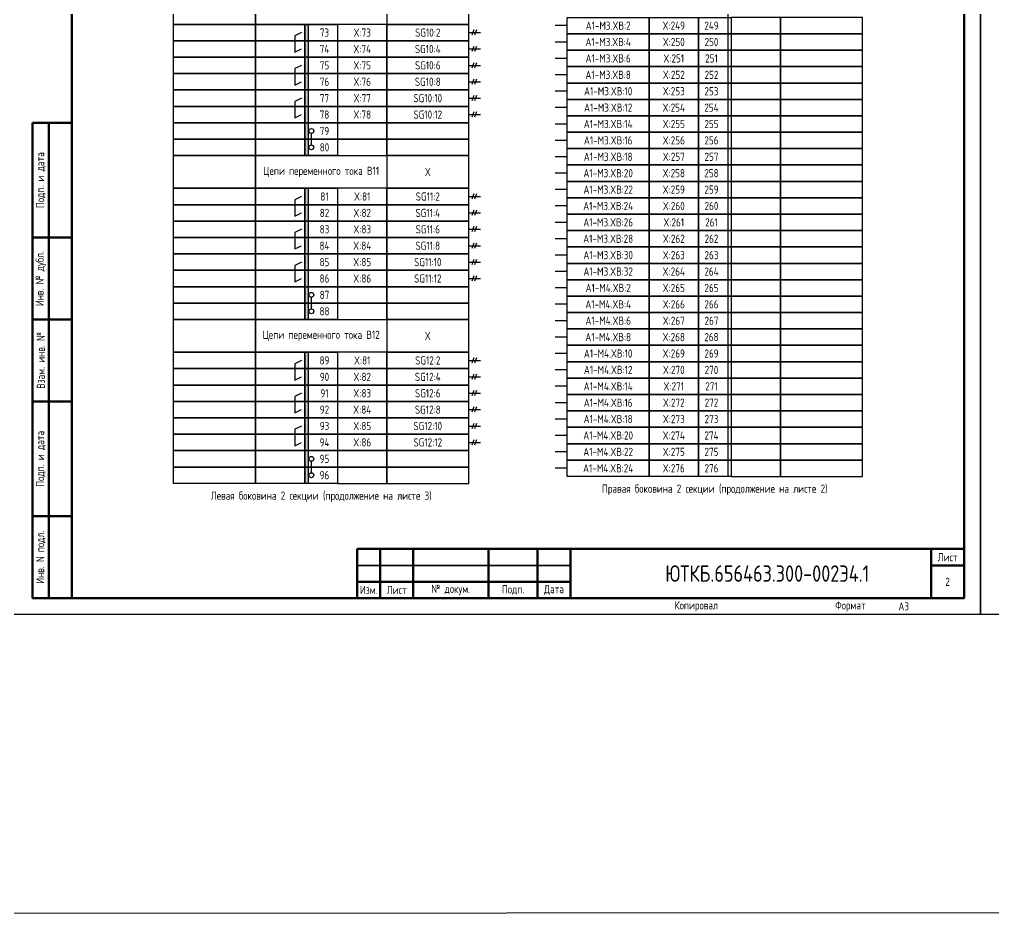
# Model space of a CAD drawing. Header units: millimetres. Extents: x -1315 to 7958, y -96 to 618.
# Drawn here: x 6181 to 6478, y -96 to 181.6 of the extents above; entities that cross this region are included whole.
import ezdxf

# ---------------------------------------------------------------- set-up
doc = ezdxf.new("R2010")
doc.units = ezdxf.units.MM
doc.styles.add('Gost_type_A', font='GOST_A.TTF')

# ---------------------------------------------------------------- blocks, each defined once
blk = doc.blocks.new('Штамп левый нижний')
at = {"lineweight": 50}
for points in [[(-12, 145), (-7, 145), (-7, 110), (-12, 110)], [(-7, 145), (0, 145), (0, 110), (-7, 110)], [(-12, 110), (-7, 110), (-7, 85), (-12, 85)], [(-7, 110), (0, 110), (0, 85), (-7, 85)], [(-12, 85), (-7, 85), (-7, 60), (-12, 60)], [(-7, 85), (0, 85), (0, 60), (-7, 60)], [(-12, 60), (-7, 60), (-7, 25), (-12, 25)], [(-7, 60), (0, 60), (0, 25), (-7, 25)], [(-12, 25), (-7, 25), (-7, 0), (-12, 0)], [(-7, 25), (0, 25), (0, 0), (-7, 0)]]:
    blk.add_lwpolyline(points, close=True, dxfattribs=at)
at = {"char_height": 2.5, "attachment_point": 5, "rotation": 90, "style": 'Gost_type_A'}
for s, insert, width in [('Подп. и дата', (-9.5, 127.5), 35), ('Инв. № дубл.', (-9.5, 97.5), 25), ('Взам. инв. №', (-9.5, 72.5), 25), ('Подп. и дата', (-9.5, 42.5), 35), ('Инв. N подл.', (-9.5, 12.5), 25)]:
    blk.add_mtext(s, dxfattribs=dict(at, insert=insert, width=width))
blk = doc.blocks.new('Штамп малый нижний')
at = {"lineweight": 50}
for points in [[(-185, 15), (-178, 15), (-178, 5), (-185, 5)], [(-178, 15), (-168, 15), (-168, 5), (-178, 5)], [(-168, 15), (-145, 15), (-145, 5), (-168, 5)], [(-145, 15), (-130, 15), (-130, 5), (-145, 5)], [(-130, 15), (-120, 15), (-120, 5), (-130, 5)], [(-120, 15), (-10, 15), (-10, 0), (-120, 0)], [(-10, 15), (0, 15), (0, 10), (-10, 10)], [(-10, 10), (0, 10), (0, 0), (-10, 0)], [(-185, 5), (-178, 5), (-178, 0), (-185, 0)], [(-178, 5), (-168, 5), (-168, 0), (-178, 0)], [(-168, 5), (-145, 5), (-145, 0), (-168, 0)], [(-145, 5), (-130, 5), (-130, 0), (-145, 0)], [(-130, 5), (-120, 5), (-120, 0), (-130, 0)]]:
    blk.add_lwpolyline(points, close=True, dxfattribs=at)
for points in [[(-185, 15), (-178, 15), (-178, 10), (-185, 10)], [(-178, 15), (-168, 15), (-168, 10), (-178, 10)], [(-168, 15), (-145, 15), (-145, 10), (-168, 10)], [(-145, 15), (-130, 15), (-130, 10), (-145, 10)], [(-130, 15), (-120, 15), (-120, 10), (-130, 10)], [(-185, 10), (-178, 10), (-178, 5), (-185, 5)], [(-178, 10), (-168, 10), (-168, 5), (-178, 5)], [(-168, 10), (-145, 10), (-145, 5), (-168, 5)], [(-145, 10), (-130, 10), (-130, 5), (-145, 5)], [(-130, 10), (-120, 10), (-120, 5), (-130, 5)]]:
    blk.add_lwpolyline(points, close=True)
at = {"char_height": 2.5, "style": 'Gost_type_A'}
for s, insert, width, attachment_point in [('Лист', (-5, 12.5), 10, 5), ('Изм.', (-181.5, 2.5), 7, 5), ('Лист', (-173, 2.5), 10, 5), ('№ докум.', (-156.5, 2.5), 23, 5), ('Подп.', (-137.5, 2.5), 15, 5), ('Дата', (-125, 2.5), 10, 5), ('Копировал', (-75, -2.53), 13.1202, 6), ('Формат', (-30, -2.53), 13.1202, 6)]:
    blk.add_mtext(s, dxfattribs=dict(at, insert=insert, width=width, attachment_point=attachment_point))

msp = doc.modelspace()

# ---------------------------------------------------------------- hatches: boundary and pattern name
h = msp.add_hatch(color=256)
h.dxf.hatch_style = 1
h.paths.add_polyline_path([(6269, 180.07), (6268, 180.07), (6268, 140.07), (6269, 140.07)])
h = msp.add_hatch(color=256)
h.dxf.hatch_style = 1
h.paths.add_polyline_path([(6269, 130.07), (6268, 130.07), (6268, 90.07), (6269, 90.07)])
h = msp.add_hatch(color=256)
h.dxf.hatch_style = 1
h.paths.add_polyline_path([(6269, 80.07), (6268, 80.07), (6268, 40.07), (6269, 40.07)])

# ---------------------------------------------------------------- linework, layer by layer
for p, q in [((6397, 262.19), (6397, 42.19)), ((6319.54, 178.38), (6318.96, 176.76)), ((6320.33, 178.38), (6319.75, 176.76)), ((6348, 179.69), (6344.38, 179.69)), ((6318, 177.57), (6321.62, 177.57)), ((6318, 172.57), (6321.62, 172.57)), ((6319.54, 173.38), (6318.96, 171.76)), ((6320.33, 173.38), (6319.75, 171.76)), ((6348, 174.69), (6344.38, 174.69)), ((6348, 169.69), (6344.38, 169.69)), ((6318, 167.57), (6321.62, 167.57)), ((6319.54, 168.38), (6318.96, 166.76)), ((6320.33, 168.38), (6319.75, 166.76)), ((6319.54, 163.38), (6318.96, 161.76)), ((6320.33, 163.38), (6319.75, 161.76)), ((6348, 164.69), (6344.38, 164.69)), ((6318, 162.57), (6321.62, 162.57)), ((6318, 157.57), (6321.62, 157.57)), ((6319.54, 158.38), (6318.96, 156.76)), ((6320.33, 158.38), (6319.75, 156.76)), ((6348, 159.69), (6344.38, 159.69)), ((6348, 154.69), (6344.38, 154.69)), ((6318, 152.57), (6321.62, 152.57)), ((6319.54, 153.38), (6318.96, 151.76)), ((6320.33, 153.38), (6319.75, 151.76)), ((6348, 149.69), (6344.38, 149.69)), ((6270, 143.32), (6270, 146.82)), ((6348, 144.69), (6344.38, 144.69)), ((6348, 139.69), (6344.38, 139.69)), ((6348, 134.69), (6344.38, 134.69)), ((6319.54, 128.38), (6318.96, 126.76)), ((6320.33, 128.38), (6319.75, 126.76)), ((6348, 129.69), (6344.38, 129.69)), ((6318, 127.57), (6321.62, 127.57)), ((6318, 122.57), (6321.62, 122.57)), ((6319.54, 123.38), (6318.96, 121.76)), ((6320.33, 123.38), (6319.75, 121.76)), ((6348, 124.69), (6344.38, 124.69)), ((6348, 119.69), (6344.38, 119.69)), ((6318, 117.57), (6321.62, 117.57)), ((6319.54, 118.38), (6318.96, 116.76)), ((6320.33, 118.38), (6319.75, 116.76)), ((6319.54, 113.38), (6318.96, 111.76)), ((6320.33, 113.38), (6319.75, 111.76)), ((6348, 114.69), (6344.38, 114.69)), ((6318, 112.57), (6321.62, 112.57)), ((6318, 107.57), (6321.62, 107.57)), ((6319.54, 108.38), (6318.96, 106.76)), ((6320.33, 108.38), (6319.75, 106.76)), ((6348, 109.69), (6344.38, 109.69)), ((6348, 104.69), (6344.38, 104.69)), ((6318, 102.57), (6321.62, 102.57)), ((6319.54, 103.38), (6318.96, 101.76)), ((6320.33, 103.38), (6319.75, 101.76)), ((6348, 99.69), (6344.38, 99.69)), ((6270, 93.32), (6270, 96.82)), ((6348, 94.69), (6344.38, 94.69)), ((6348, 89.69), (6344.38, 89.69)), ((6348, 84.69), (6344.38, 84.69)), ((6318, 77.57), (6321.62, 77.57)), ((6319.54, 78.38), (6318.96, 76.76)), ((6320.33, 78.38), (6319.75, 76.76)), ((6348, 79.69), (6344.38, 79.69)), ((6348, 74.69), (6344.38, 74.69)), ((6318, 72.57), (6321.62, 72.57)), ((6319.54, 73.38), (6318.96, 71.76)), ((6320.33, 73.38), (6319.75, 71.76)), ((6319.54, 68.38), (6318.96, 66.76)), ((6320.33, 68.38), (6319.75, 66.76)), ((6348, 69.69), (6344.38, 69.69)), ((6318, 67.57), (6321.62, 67.57)), ((6318, 62.57), (6321.62, 62.57)), ((6319.54, 63.38), (6318.96, 61.76)), ((6320.33, 63.38), (6319.75, 61.76)), ((6348, 64.69), (6344.38, 64.69)), ((6348, 59.69), (6344.38, 59.69)), ((6318, 57.57), (6321.62, 57.57)), ((6319.54, 58.38), (6318.96, 56.76)), ((6320.33, 58.38), (6319.75, 56.76)), ((6348, 54.69), (6344.38, 54.69)), ((6318, 52.57), (6321.62, 52.57)), ((6319.54, 53.38), (6318.96, 51.76)), ((6320.33, 53.38), (6319.75, 51.76)), ((6348, 49.69), (6344.38, 49.69)), ((6270, 43.32), (6270, 46.82)), ((6348, 44.69), (6344.38, 44.69))]:
    msp.add_line(p, q)
for points in [[(-1315, 612), (7958.16, 618), (7958.16, -90), (-1315, -96)], [(6474, 420.07), (6474, 0.07), (6177, 0.07), (6177, 420.07)], [(6771, 420.07), (6771, 0.07), (6474, 0.07), (6474, 420.07)], [(6228, 190.07), (6253, 190.07), (6253, 180.07), (6228, 180.07)], [(6253, 190.07), (6293, 190.07), (6293, 180.07), (6253, 180.07)], [(6318, 190.07), (6293, 190.07), (6293, 180.07), (6318, 180.07)], [(6348, 182.19), (6373, 182.19), (6373, 177.19), (6348, 177.19)], [(6373, 182.19), (6388, 182.19), (6388, 177.19), (6373, 177.19)], [(6388, 182.19), (6398, 182.19), (6398, 177.19), (6388, 177.19)], [(6413, 182.19), (6398, 182.19), (6398, 177.19), (6413, 177.19)], [(6438, 182.19), (6413, 182.19), (6413, 177.19), (6438, 177.19)], [(6228, 180.07), (6253, 180.07), (6253, 175.07), (6228, 175.07)], [(6253, 180.07), (6268, 180.07), (6268, 175.07), (6253, 175.07)], [(6268, 180.07), (6278, 180.07), (6278, 175.07), (6268, 175.07)], [(6293, 180.07), (6278, 180.07), (6278, 175.07), (6293, 175.07)], [(6318, 180.07), (6293, 180.07), (6293, 175.07), (6318, 175.07)], [(6348, 177.19), (6373, 177.19), (6373, 172.19), (6348, 172.19)], [(6373, 177.19), (6388, 177.19), (6388, 172.19), (6373, 172.19)], [(6388, 177.19), (6398, 177.19), (6398, 172.19), (6388, 172.19)], [(6413, 177.19), (6398, 177.19), (6398, 172.19), (6413, 172.19)], [(6438, 177.19), (6413, 177.19), (6413, 172.19), (6438, 172.19)], [(6228, 175.07), (6253, 175.07), (6253, 170.07), (6228, 170.07)], [(6253, 175.07), (6268, 175.07), (6268, 170.07), (6253, 170.07)], [(6268, 175.07), (6278, 175.07), (6278, 170.07), (6268, 170.07)], [(6293, 175.07), (6278, 175.07), (6278, 170.07), (6293, 170.07)], [(6318, 175.07), (6293, 175.07), (6293, 170.07), (6318, 170.07)], [(6228, 170.07), (6253, 170.07), (6253, 165.07), (6228, 165.07)], [(6253, 170.07), (6268, 170.07), (6268, 165.07), (6253, 165.07)], [(6268, 170.07), (6278, 170.07), (6278, 165.07), (6268, 165.07)], [(6293, 170.07), (6278, 170.07), (6278, 165.07), (6293, 165.07)], [(6318, 170.07), (6293, 170.07), (6293, 165.07), (6318, 165.07)], [(6348, 172.19), (6373, 172.19), (6373, 167.19), (6348, 167.19)], [(6373, 172.19), (6388, 172.19), (6388, 167.19), (6373, 167.19)], [(6388, 172.19), (6398, 172.19), (6398, 167.19), (6388, 167.19)], [(6413, 172.19), (6398, 172.19), (6398, 167.19), (6413, 167.19)], [(6438, 172.19), (6413, 172.19), (6413, 167.19), (6438, 167.19)], [(6348, 167.19), (6373, 167.19), (6373, 162.19), (6348, 162.19)], [(6373, 167.19), (6388, 167.19), (6388, 162.19), (6373, 162.19)], [(6388, 167.19), (6398, 167.19), (6398, 162.19), (6388, 162.19)], [(6413, 167.19), (6398, 167.19), (6398, 162.19), (6413, 162.19)], [(6438, 167.19), (6413, 167.19), (6413, 162.19), (6438, 162.19)], [(6228, 165.07), (6253, 165.07), (6253, 160.07), (6228, 160.07)], [(6253, 165.07), (6268, 165.07), (6268, 160.07), (6253, 160.07)], [(6268, 165.07), (6278, 165.07), (6278, 160.07), (6268, 160.07)], [(6293, 165.07), (6278, 165.07), (6278, 160.07), (6293, 160.07)], [(6318, 165.07), (6293, 165.07), (6293, 160.07), (6318, 160.07)], [(6348, 162.19), (6373, 162.19), (6373, 157.19), (6348, 157.19)], [(6373, 162.19), (6388, 162.19), (6388, 157.19), (6373, 157.19)], [(6388, 162.19), (6398, 162.19), (6398, 157.19), (6388, 157.19)], [(6413, 162.19), (6398, 162.19), (6398, 157.19), (6413, 157.19)], [(6438, 162.19), (6413, 162.19), (6413, 157.19), (6438, 157.19)], [(6228, 160.07), (6253, 160.07), (6253, 155.07), (6228, 155.07)], [(6253, 160.07), (6268, 160.07), (6268, 155.07), (6253, 155.07)], [(6268, 160.07), (6278, 160.07), (6278, 155.07), (6268, 155.07)], [(6293, 160.07), (6278, 160.07), (6278, 155.07), (6293, 155.07)], [(6318, 160.07), (6293, 160.07), (6293, 155.07), (6318, 155.07)], [(6228, 155.07), (6253, 155.07), (6253, 150.07), (6228, 150.07)], [(6253, 155.07), (6268, 155.07), (6268, 150.07), (6253, 150.07)], [(6268, 155.07), (6278, 155.07), (6278, 150.07), (6268, 150.07)], [(6293, 155.07), (6278, 155.07), (6278, 150.07), (6293, 150.07)], [(6318, 155.07), (6293, 155.07), (6293, 150.07), (6318, 150.07)], [(6348, 157.19), (6373, 157.19), (6373, 152.19), (6348, 152.19)], [(6373, 157.19), (6388, 157.19), (6388, 152.19), (6373, 152.19)], [(6388, 157.19), (6398, 157.19), (6398, 152.19), (6388, 152.19)], [(6413, 157.19), (6398, 157.19), (6398, 152.19), (6413, 152.19)], [(6438, 157.19), (6413, 157.19), (6413, 152.19), (6438, 152.19)], [(6348, 152.19), (6373, 152.19), (6373, 147.19), (6348, 147.19)], [(6373, 152.19), (6388, 152.19), (6388, 147.19), (6373, 147.19)], [(6388, 152.19), (6398, 152.19), (6398, 147.19), (6388, 147.19)], [(6413, 152.19), (6398, 152.19), (6398, 147.19), (6413, 147.19)], [(6438, 152.19), (6413, 152.19), (6413, 147.19), (6438, 147.19)], [(6228, 150.07), (6253, 150.07), (6253, 145.07), (6228, 145.07)], [(6253, 150.07), (6268, 150.07), (6268, 145.07), (6253, 145.07)], [(6268, 150.07), (6278, 150.07), (6278, 145.07), (6268, 145.07)], [(6293, 150.07), (6278, 150.07), (6278, 145.07), (6293, 145.07)], [(6318, 150.07), (6293, 150.07), (6293, 145.07), (6318, 145.07)], [(6348, 147.19), (6373, 147.19), (6373, 142.19), (6348, 142.19)], [(6373, 147.19), (6388, 147.19), (6388, 142.19), (6373, 142.19)], [(6388, 147.19), (6398, 147.19), (6398, 142.19), (6388, 142.19)], [(6413, 147.19), (6398, 147.19), (6398, 142.19), (6413, 142.19)], [(6438, 147.19), (6413, 147.19), (6413, 142.19), (6438, 142.19)], [(6228, 145.07), (6253, 145.07), (6253, 140.07), (6228, 140.07)], [(6253, 145.07), (6268, 145.07), (6268, 140.07), (6253, 140.07)], [(6268, 145.07), (6278, 145.07), (6278, 140.07), (6268, 140.07)], [(6293, 145.07), (6278, 145.07), (6278, 140.07), (6293, 140.07)], [(6318, 145.07), (6293, 145.07), (6293, 140.07), (6318, 140.07)], [(6228, 140.07), (6253, 140.07), (6253, 130.07), (6228, 130.07)], [(6253, 140.07), (6293, 140.07), (6293, 130.07), (6253, 130.07)], [(6318, 140.07), (6293, 140.07), (6293, 130.07), (6318, 130.07)], [(6348, 142.19), (6373, 142.19), (6373, 137.19), (6348, 137.19)], [(6373, 142.19), (6388, 142.19), (6388, 137.19), (6373, 137.19)], [(6388, 142.19), (6398, 142.19), (6398, 137.19), (6388, 137.19)], [(6413, 142.19), (6398, 142.19), (6398, 137.19), (6413, 137.19)], [(6438, 142.19), (6413, 142.19), (6413, 137.19), (6438, 137.19)], [(6348, 137.19), (6373, 137.19), (6373, 132.19), (6348, 132.19)], [(6373, 137.19), (6388, 137.19), (6388, 132.19), (6373, 132.19)], [(6388, 137.19), (6398, 137.19), (6398, 132.19), (6388, 132.19)], [(6413, 137.19), (6398, 137.19), (6398, 132.19), (6413, 132.19)], [(6438, 137.19), (6413, 137.19), (6413, 132.19), (6438, 132.19)], [(6348, 132.19), (6373, 132.19), (6373, 127.19), (6348, 127.19)], [(6373, 132.19), (6388, 132.19), (6388, 127.19), (6373, 127.19)], [(6388, 132.19), (6398, 132.19), (6398, 127.19), (6388, 127.19)], [(6413, 132.19), (6398, 132.19), (6398, 127.19), (6413, 127.19)], [(6438, 132.19), (6413, 132.19), (6413, 127.19), (6438, 127.19)], [(6228, 130.07), (6253, 130.07), (6253, 125.07), (6228, 125.07)], [(6253, 130.07), (6268, 130.07), (6268, 125.07), (6253, 125.07)], [(6268, 130.07), (6278, 130.07), (6278, 125.07), (6268, 125.07)], [(6293, 130.07), (6278, 130.07), (6278, 125.07), (6293, 125.07)], [(6318, 130.07), (6293, 130.07), (6293, 125.07), (6318, 125.07)], [(6228, 125.07), (6253, 125.07), (6253, 120.07), (6228, 120.07)], [(6253, 125.07), (6268, 125.07), (6268, 120.07), (6253, 120.07)], [(6268, 125.07), (6278, 125.07), (6278, 120.07), (6268, 120.07)], [(6293, 125.07), (6278, 125.07), (6278, 120.07), (6293, 120.07)], [(6318, 125.07), (6293, 125.07), (6293, 120.07), (6318, 120.07)], [(6348, 127.19), (6373, 127.19), (6373, 122.19), (6348, 122.19)], [(6373, 127.19), (6388, 127.19), (6388, 122.19), (6373, 122.19)], [(6388, 127.19), (6398, 127.19), (6398, 122.19), (6388, 122.19)], [(6413, 127.19), (6398, 127.19), (6398, 122.19), (6413, 122.19)], [(6438, 127.19), (6413, 127.19), (6413, 122.19), (6438, 122.19)], [(6348, 122.19), (6373, 122.19), (6373, 117.19), (6348, 117.19)], [(6373, 122.19), (6388, 122.19), (6388, 117.19), (6373, 117.19)], [(6388, 122.19), (6398, 122.19), (6398, 117.19), (6388, 117.19)], [(6413, 122.19), (6398, 122.19), (6398, 117.19), (6413, 117.19)], [(6438, 122.19), (6413, 122.19), (6413, 117.19), (6438, 117.19)], [(6228, 120.07), (6253, 120.07), (6253, 115.07), (6228, 115.07)], [(6253, 120.07), (6268, 120.07), (6268, 115.07), (6253, 115.07)], [(6268, 120.07), (6278, 120.07), (6278, 115.07), (6268, 115.07)], [(6293, 120.07), (6278, 120.07), (6278, 115.07), (6293, 115.07)], [(6318, 120.07), (6293, 120.07), (6293, 115.07), (6318, 115.07)], [(6348, 117.19), (6373, 117.19), (6373, 112.19), (6348, 112.19)], [(6373, 117.19), (6388, 117.19), (6388, 112.19), (6373, 112.19)], [(6388, 117.19), (6398, 117.19), (6398, 112.19), (6388, 112.19)], [(6413, 117.19), (6398, 117.19), (6398, 112.19), (6413, 112.19)], [(6438, 117.19), (6413, 117.19), (6413, 112.19), (6438, 112.19)], [(6228, 115.07), (6253, 115.07), (6253, 110.07), (6228, 110.07)], [(6253, 115.07), (6268, 115.07), (6268, 110.07), (6253, 110.07)], [(6268, 115.07), (6278, 115.07), (6278, 110.07), (6268, 110.07)], [(6293, 115.07), (6278, 115.07), (6278, 110.07), (6293, 110.07)], [(6318, 115.07), (6293, 115.07), (6293, 110.07), (6318, 110.07)], [(6228, 110.07), (6253, 110.07), (6253, 105.07), (6228, 105.07)], [(6253, 110.07), (6268, 110.07), (6268, 105.07), (6253, 105.07)], [(6268, 110.07), (6278, 110.07), (6278, 105.07), (6268, 105.07)], [(6293, 110.07), (6278, 110.07), (6278, 105.07), (6293, 105.07)], [(6318, 110.07), (6293, 110.07), (6293, 105.07), (6318, 105.07)], [(6348, 112.19), (6373, 112.19), (6373, 107.19), (6348, 107.19)], [(6373, 112.19), (6388, 112.19), (6388, 107.19), (6373, 107.19)], [(6388, 112.19), (6398, 112.19), (6398, 107.19), (6388, 107.19)], [(6413, 112.19), (6398, 112.19), (6398, 107.19), (6413, 107.19)], [(6438, 112.19), (6413, 112.19), (6413, 107.19), (6438, 107.19)], [(6348, 107.19), (6373, 107.19), (6373, 102.19), (6348, 102.19)], [(6373, 107.19), (6388, 107.19), (6388, 102.19), (6373, 102.19)], [(6388, 107.19), (6398, 107.19), (6398, 102.19), (6388, 102.19)], [(6413, 107.19), (6398, 107.19), (6398, 102.19), (6413, 102.19)], [(6438, 107.19), (6413, 107.19), (6413, 102.19), (6438, 102.19)], [(6228, 105.07), (6253, 105.07), (6253, 100.07), (6228, 100.07)], [(6253, 105.07), (6268, 105.07), (6268, 100.07), (6253, 100.07)], [(6268, 105.07), (6278, 105.07), (6278, 100.07), (6268, 100.07)], [(6293, 105.07), (6278, 105.07), (6278, 100.07), (6293, 100.07)], [(6318, 105.07), (6293, 105.07), (6293, 100.07), (6318, 100.07)], [(6348, 102.19), (6373, 102.19), (6373, 97.19), (6348, 97.19)], [(6373, 102.19), (6388, 102.19), (6388, 97.19), (6373, 97.19)], [(6388, 102.19), (6398, 102.19), (6398, 97.19), (6388, 97.19)], [(6413, 102.19), (6398, 102.19), (6398, 97.19), (6413, 97.19)], [(6438, 102.19), (6413, 102.19), (6413, 97.19), (6438, 97.19)], [(6228, 100.07), (6253, 100.07), (6253, 95.07), (6228, 95.07)], [(6253, 100.07), (6268, 100.07), (6268, 95.07), (6253, 95.07)], [(6268, 100.07), (6278, 100.07), (6278, 95.07), (6268, 95.07)], [(6293, 100.07), (6278, 100.07), (6278, 95.07), (6293, 95.07)], [(6318, 100.07), (6293, 100.07), (6293, 95.07), (6318, 95.07)], [(6228, 95.07), (6253, 95.07), (6253, 90.07), (6228, 90.07)], [(6253, 95.07), (6268, 95.07), (6268, 90.07), (6253, 90.07)], [(6268, 95.07), (6278, 95.07), (6278, 90.07), (6268, 90.07)], [(6293, 95.07), (6278, 95.07), (6278, 90.07), (6293, 90.07)], [(6318, 95.07), (6293, 95.07), (6293, 90.07), (6318, 90.07)], [(6348, 97.19), (6373, 97.19), (6373, 92.19), (6348, 92.19)], [(6373, 97.19), (6388, 97.19), (6388, 92.19), (6373, 92.19)], [(6388, 97.19), (6398, 97.19), (6398, 92.19), (6388, 92.19)], [(6413, 97.19), (6398, 97.19), (6398, 92.19), (6413, 92.19)], [(6438, 97.19), (6413, 97.19), (6413, 92.19), (6438, 92.19)], [(6348, 92.19), (6373, 92.19), (6373, 87.19), (6348, 87.19)], [(6373, 92.19), (6388, 92.19), (6388, 87.19), (6373, 87.19)], [(6388, 92.19), (6398, 92.19), (6398, 87.19), (6388, 87.19)], [(6413, 92.19), (6398, 92.19), (6398, 87.19), (6413, 87.19)], [(6438, 92.19), (6413, 92.19), (6413, 87.19), (6438, 87.19)], [(6228, 90.07), (6253, 90.07), (6253, 80.07), (6228, 80.07)], [(6253, 90.07), (6293, 90.07), (6293, 80.07), (6253, 80.07)], [(6318, 90.07), (6293, 90.07), (6293, 80.07), (6318, 80.07)], [(6348, 87.19), (6373, 87.19), (6373, 82.19), (6348, 82.19)], [(6373, 87.19), (6388, 87.19), (6388, 82.19), (6373, 82.19)], [(6388, 87.19), (6398, 87.19), (6398, 82.19), (6388, 82.19)], [(6413, 87.19), (6398, 87.19), (6398, 82.19), (6413, 82.19)], [(6438, 87.19), (6413, 87.19), (6413, 82.19), (6438, 82.19)], [(6348, 82.19), (6373, 82.19), (6373, 77.19), (6348, 77.19)], [(6373, 82.19), (6388, 82.19), (6388, 77.19), (6373, 77.19)], [(6388, 82.19), (6398, 82.19), (6398, 77.19), (6388, 77.19)], [(6413, 82.19), (6398, 82.19), (6398, 77.19), (6413, 77.19)], [(6438, 82.19), (6413, 82.19), (6413, 77.19), (6438, 77.19)], [(6228, 80.07), (6253, 80.07), (6253, 75.07), (6228, 75.07)], [(6253, 80.07), (6268, 80.07), (6268, 75.07), (6253, 75.07)], [(6268, 80.07), (6278, 80.07), (6278, 75.07), (6268, 75.07)], [(6293, 80.07), (6278, 80.07), (6278, 75.07), (6293, 75.07)], [(6318, 80.07), (6293, 80.07), (6293, 75.07), (6318, 75.07)], [(6228, 75.07), (6253, 75.07), (6253, 70.07), (6228, 70.07)], [(6253, 75.07), (6268, 75.07), (6268, 70.07), (6253, 70.07)], [(6268, 75.07), (6278, 75.07), (6278, 70.07), (6268, 70.07)], [(6293, 75.07), (6278, 75.07), (6278, 70.07), (6293, 70.07)], [(6318, 75.07), (6293, 75.07), (6293, 70.07), (6318, 70.07)], [(6348, 77.19), (6373, 77.19), (6373, 72.19), (6348, 72.19)], [(6373, 77.19), (6388, 77.19), (6388, 72.19), (6373, 72.19)], [(6388, 77.19), (6398, 77.19), (6398, 72.19), (6388, 72.19)], [(6413, 77.19), (6398, 77.19), (6398, 72.19), (6413, 72.19)], [(6438, 77.19), (6413, 77.19), (6413, 72.19), (6438, 72.19)], [(6348, 72.19), (6373, 72.19), (6373, 67.19), (6348, 67.19)], [(6373, 72.19), (6388, 72.19), (6388, 67.19), (6373, 67.19)], [(6388, 72.19), (6398, 72.19), (6398, 67.19), (6388, 67.19)], [(6413, 72.19), (6398, 72.19), (6398, 67.19), (6413, 67.19)], [(6438, 72.19), (6413, 72.19), (6413, 67.19), (6438, 67.19)], [(6228, 70.07), (6253, 70.07), (6253, 65.07), (6228, 65.07)], [(6253, 70.07), (6268, 70.07), (6268, 65.07), (6253, 65.07)], [(6268, 70.07), (6278, 70.07), (6278, 65.07), (6268, 65.07)], [(6293, 70.07), (6278, 70.07), (6278, 65.07), (6293, 65.07)], [(6318, 70.07), (6293, 70.07), (6293, 65.07), (6318, 65.07)], [(6348, 67.19), (6373, 67.19), (6373, 62.19), (6348, 62.19)], [(6373, 67.19), (6388, 67.19), (6388, 62.19), (6373, 62.19)], [(6388, 67.19), (6398, 67.19), (6398, 62.19), (6388, 62.19)], [(6413, 67.19), (6398, 67.19), (6398, 62.19), (6413, 62.19)], [(6438, 67.19), (6413, 67.19), (6413, 62.19), (6438, 62.19)], [(6228, 65.07), (6253, 65.07), (6253, 60.07), (6228, 60.07)], [(6253, 65.07), (6268, 65.07), (6268, 60.07), (6253, 60.07)], [(6268, 65.07), (6278, 65.07), (6278, 60.07), (6268, 60.07)], [(6293, 65.07), (6278, 65.07), (6278, 60.07), (6293, 60.07)], [(6318, 65.07), (6293, 65.07), (6293, 60.07), (6318, 60.07)], [(6228, 60.07), (6253, 60.07), (6253, 55.07), (6228, 55.07)], [(6253, 60.07), (6268, 60.07), (6268, 55.07), (6253, 55.07)], [(6268, 60.07), (6278, 60.07), (6278, 55.07), (6268, 55.07)], [(6293, 60.07), (6278, 60.07), (6278, 55.07), (6293, 55.07)], [(6318, 60.07), (6293, 60.07), (6293, 55.07), (6318, 55.07)], [(6348, 62.19), (6373, 62.19), (6373, 57.19), (6348, 57.19)], [(6373, 62.19), (6388, 62.19), (6388, 57.19), (6373, 57.19)], [(6388, 62.19), (6398, 62.19), (6398, 57.19), (6388, 57.19)], [(6413, 62.19), (6398, 62.19), (6398, 57.19), (6413, 57.19)], [(6438, 62.19), (6413, 62.19), (6413, 57.19), (6438, 57.19)], [(6348, 57.19), (6373, 57.19), (6373, 52.19), (6348, 52.19)], [(6373, 57.19), (6388, 57.19), (6388, 52.19), (6373, 52.19)], [(6388, 57.19), (6398, 57.19), (6398, 52.19), (6388, 52.19)], [(6413, 57.19), (6398, 57.19), (6398, 52.19), (6413, 52.19)], [(6438, 57.19), (6413, 57.19), (6413, 52.19), (6438, 52.19)], [(6228, 55.07), (6253, 55.07), (6253, 50.07), (6228, 50.07)], [(6253, 55.07), (6268, 55.07), (6268, 50.07), (6253, 50.07)], [(6268, 55.07), (6278, 55.07), (6278, 50.07), (6268, 50.07)], [(6293, 55.07), (6278, 55.07), (6278, 50.07), (6293, 50.07)], [(6318, 55.07), (6293, 55.07), (6293, 50.07), (6318, 50.07)], [(6348, 52.19), (6373, 52.19), (6373, 47.19), (6348, 47.19)], [(6373, 52.19), (6388, 52.19), (6388, 47.19), (6373, 47.19)], [(6388, 52.19), (6398, 52.19), (6398, 47.19), (6388, 47.19)], [(6413, 52.19), (6398, 52.19), (6398, 47.19), (6413, 47.19)], [(6438, 52.19), (6413, 52.19), (6413, 47.19), (6438, 47.19)], [(6228, 50.07), (6253, 50.07), (6253, 45.07), (6228, 45.07)], [(6253, 50.07), (6268, 50.07), (6268, 45.07), (6253, 45.07)], [(6268, 50.07), (6278, 50.07), (6278, 45.07), (6268, 45.07)], [(6293, 50.07), (6278, 50.07), (6278, 45.07), (6293, 45.07)], [(6318, 50.07), (6293, 50.07), (6293, 45.07), (6318, 45.07)], [(6228, 45.07), (6253, 45.07), (6253, 40.07), (6228, 40.07)], [(6253, 45.07), (6268, 45.07), (6268, 40.07), (6253, 40.07)], [(6268, 45.07), (6278, 45.07), (6278, 40.07), (6268, 40.07)], [(6293, 45.07), (6278, 45.07), (6278, 40.07), (6293, 40.07)], [(6318, 45.07), (6293, 45.07), (6293, 40.07), (6318, 40.07)], [(6348, 47.19), (6373, 47.19), (6373, 42.19), (6348, 42.19)], [(6373, 47.19), (6388, 47.19), (6388, 42.19), (6373, 42.19)], [(6388, 47.19), (6398, 47.19), (6398, 42.19), (6388, 42.19)], [(6413, 47.19), (6398, 47.19), (6398, 42.19), (6413, 42.19)], [(6438, 47.19), (6413, 47.19), (6413, 42.19), (6438, 42.19)]]:
    msp.add_lwpolyline(points, close=True)
at = {"lineweight": 50}
msp.add_lwpolyline([(6469, 415.07), (6469, 5.07), (6197, 5.07), (6197, 415.07)], close=True, dxfattribs=at)
for points in [[(6268, 140.07), (6268, 180.07), (6269, 180.07), (6269, 140.07)], [(6267, 177.57), (6265, 176.57), (6265, 171.57), (6267, 172.57)], [(6267, 167.57), (6265, 166.57), (6265, 161.57), (6267, 162.57)], [(6267, 157.57), (6265, 156.57), (6265, 151.57), (6267, 152.57)], [(6268, 90.07), (6268, 130.07), (6269, 130.07), (6269, 90.07)], [(6267, 127.57), (6265, 126.57), (6265, 121.57), (6267, 122.57)], [(6267, 117.57), (6265, 116.57), (6265, 111.57), (6267, 112.57)], [(6267, 107.57), (6265, 106.57), (6265, 101.57), (6267, 102.57)], [(6267, 77.57), (6265, 76.57), (6265, 71.57), (6267, 72.57)], [(6268, 40.07), (6268, 80.07), (6269, 80.07), (6269, 40.07)], [(6267, 67.57), (6265, 66.57), (6265, 61.57), (6267, 62.57)], [(6267, 57.57), (6265, 56.57), (6265, 51.57), (6267, 52.57)]]:
    msp.add_lwpolyline(points)
for centre in [(6270, 147.57), (6270, 142.57), (6270, 97.57), (6270, 92.57), (6270, 47.57), (6270, 42.57)]:
    msp.add_circle(centre, 0.75)

# ---------------------------------------------------------------- block references
for name, p in [('Штамп левый нижний', (6197, 5.07)), ('Штамп малый нижний', (6469, 5.07))]:
    msp.add_blockref(name, p)

# ---------------------------------------------------------------- texts
at = {"ltscale": 10, "char_height": 2.5, "attachment_point": 5, "style": 'Gost_type_A'}
for s, insert, width in [('73', (6274, 177.57), 8), ('X:73', (6285.5, 177.57), 15), ('X:249', (6380.5, 179.69), 15), ('249', (6392, 179.69), 8), ('X:250', (6380.5, 174.69), 15), ('250', (6392, 174.69), 8), ('74', (6274, 172.57), 8), ('X:74', (6285.5, 172.57), 15), ('X:251', (6380.5, 169.69), 15), ('251', (6392, 169.69), 8), ('75', (6274, 167.57), 8), ('X:75', (6285.5, 167.57), 15), ('76', (6274, 162.57), 8), ('X:76', (6285.5, 162.57), 15), ('X:252', (6380.5, 164.69), 15), ('252', (6392, 164.69), 8), ('X:253', (6380.5, 159.69), 15), ('253', (6392, 159.69), 8), ('77', (6274, 157.57), 8), ('X:77', (6285.5, 157.57), 15), ('X:254', (6380.5, 154.69), 15), ('254', (6392, 154.69), 8), ('78', (6274, 152.57), 8), ('X:78', (6285.5, 152.57), 15), ('79', (6274, 147.57), 8), ('X:255', (6380.5, 149.69), 15), ('255', (6392, 149.69), 8), ('X:256', (6380.5, 144.69), 15), ('256', (6392, 144.69), 8), ('80', (6274, 142.57), 8), ('X:257', (6380.5, 139.69), 15), ('257', (6392, 139.69), 8), ('X:258', (6380.5, 134.69), 15), ('258', (6392, 134.69), 8), ('X:259', (6380.5, 129.69), 15), ('259', (6392, 129.69), 8), ('81', (6274, 127.57), 8), ('X:81', (6285.5, 127.57), 15), ('X:260', (6380.5, 124.69), 15), ('260', (6392, 124.69), 8), ('82', (6274, 122.57), 8), ('X:82', (6285.5, 122.57), 15), ('83', (6274, 117.57), 8), ('X:83', (6285.5, 117.57), 15), ('X:261', (6380.5, 119.69), 15), ('261', (6392, 119.69), 8), ('X:262', (6380.5, 114.69), 15), ('262', (6392, 114.69), 8), ('84', (6274, 112.57), 8), ('X:84', (6285.5, 112.57), 15), ('X:263', (6380.5, 109.69), 15), ('263', (6392, 109.69), 8), ('85', (6274, 107.57), 8), ('X:85', (6285.5, 107.57), 15), ('X:264', (6380.5, 104.69), 15), ('264', (6392, 104.69), 8), ('86', (6274, 102.57), 8), ('X:86', (6285.5, 102.57), 15), ('87', (6274, 97.57), 8), ('X:265', (6380.5, 99.69), 15), ('265', (6392, 99.69), 8), ('X:266', (6380.5, 94.69), 15), ('266', (6392, 94.69), 8), ('88', (6274, 92.57), 8), ('X:267', (6380.5, 89.69), 15), ('267', (6392, 89.69), 8), ('X:268', (6380.5, 84.69), 15), ('268', (6392, 84.69), 8), ('X:269', (6380.5, 79.69), 15), ('269', (6392, 79.69), 8), ('89', (6274, 77.57), 8), ('X:81', (6285.5, 77.57), 15), ('X:270', (6380.5, 74.69), 15), ('270', (6392, 74.69), 8), ('90', (6274, 72.57), 8), ('X:82', (6285.5, 72.57), 15), ('91', (6274, 67.57), 8), ('X:83', (6285.5, 67.57), 15), ('X:271', (6380.5, 69.69), 15), ('271', (6392, 69.69), 8), ('X:272', (6380.5, 64.69), 15), ('272', (6392, 64.69), 8), ('92', (6274, 62.57), 8), ('X:84', (6285.5, 62.57), 15), ('X:273', (6380.5, 59.69), 15), ('273', (6392, 59.69), 8), ('93', (6274, 57.57), 8), ('X:85', (6285.5, 57.57), 15), ('94', (6274, 52.57), 8), ('X:86', (6285.5, 52.57), 15), ('X:274', (6380.5, 54.69), 15), ('274', (6392, 54.69), 8), ('X:275', (6380.5, 49.69), 15), ('275', (6392, 49.69), 8), ('95', (6274, 47.57), 8), ('X:276', (6380.5, 44.69), 15), ('276', (6392, 44.69), 8), ('96', (6274, 42.57), 8)]:
    msp.add_mtext(s, dxfattribs=dict(at, insert=insert, width=width))
at = {"style": 'Gost_type_A'}
for s, insert, char_height, width, attachment_point in [('SG10:2', (6305.5, 177.57), 2.5, 25, 5), ('A1-M3.XВ:2', (6360.5, 179.69), 2.5, 25, 5), ('A1-M3.XВ:4', (6360.5, 174.69), 2.5, 25, 5), ('SG10:4', (6305.5, 172.57), 2.5, 25, 5), ('A1-M3.XВ:6', (6360.5, 169.69), 2.5, 25, 5), ('SG10:6', (6305.5, 167.57), 2.5, 25, 5), ('SG10:8', (6305.5, 162.57), 2.5, 25, 5), ('A1-M3.XВ:8', (6360.5, 164.69), 2.5, 25, 5), ('A1-M3.XВ:10', (6360.5, 159.69), 2.5, 25, 5), ('SG10:10', (6305.5, 157.57), 2.5, 25, 5), ('A1-M3.XВ:12', (6360.5, 154.69), 2.5, 25, 5), ('SG10:12', (6305.5, 152.57), 2.5, 25, 5), ('A1-M3.XВ:14', (6360.5, 149.69), 2.5, 25, 5), ('A1-M3.XВ:16', (6360.5, 144.69), 2.5, 25, 5), ('A1-M3.XВ:18', (6360.5, 139.69), 2.5, 25, 5), ('Цепи переменного тока В11', (6273, 135.07), 2.5, 40, 5), ('X', (6305.5, 135.07), 2.5, 25, 5), ('A1-M3.XВ:20', (6360.5, 134.69), 2.5, 25, 5), ('A1-M3.XВ:22', (6360.5, 129.69), 2.5, 25, 5), ('SG11:2', (6305.5, 127.57), 2.5, 25, 5), ('A1-M3.XВ:24', (6360.5, 124.69), 2.5, 25, 5), ('SG11:4', (6305.5, 122.57), 2.5, 25, 5), ('SG11:6', (6305.5, 117.57), 2.5, 25, 5), ('A1-M3.XВ:26', (6360.5, 119.69), 2.5, 25, 5), ('A1-M3.XВ:28', (6360.5, 114.69), 2.5, 25, 5), ('SG11:8', (6305.5, 112.57), 2.5, 25, 5), ('A1-M3.XВ:30', (6360.5, 109.69), 2.5, 25, 5), ('SG11:10', (6305.5, 107.57), 2.5, 25, 5), ('A1-M3.XВ:32', (6360.5, 104.69), 2.5, 25, 5), ('SG11:12', (6305.5, 102.57), 2.5, 25, 5), ('A1-M4.XВ:2', (6360.5, 99.69), 2.5, 25, 5), ('A1-M4.XВ:4', (6360.5, 94.69), 2.5, 25, 5), ('A1-M4.XВ:6', (6360.5, 89.69), 2.5, 25, 5), ('Цепи переменного тока В12', (6273, 85.07), 2.5, 40, 5), ('X', (6305.5, 85.07), 2.5, 25, 5), ('A1-M4.XВ:8', (6360.5, 84.69), 2.5, 25, 5), ('A1-M4.XВ:10', (6360.5, 79.69), 2.5, 25, 5), ('SG12:2', (6305.5, 77.57), 2.5, 25, 5), ('A1-M4.XВ:12', (6360.5, 74.69), 2.5, 25, 5), ('SG12:4', (6305.5, 72.57), 2.5, 25, 5), ('SG12:6', (6305.5, 67.57), 2.5, 25, 5), ('A1-M4.XВ:14', (6360.5, 69.69), 2.5, 25, 5), ('A1-M4.XВ:16', (6360.5, 64.69), 2.5, 25, 5), ('SG12:8', (6305.5, 62.57), 2.5, 25, 5), ('A1-M4.XВ:18', (6360.5, 59.69), 2.5, 25, 5), ('SG12:10', (6305.5, 57.57), 2.5, 25, 5), ('SG12:12', (6305.5, 52.57), 2.5, 25, 5), ('A1-M4.XВ:20', (6360.5, 54.69), 2.5, 25, 5), ('A1-M4.XВ:22', (6360.5, 49.69), 2.5, 25, 5), ('A1-M4.XВ:24', (6360.5, 44.69), 2.5, 25, 5), ('Правая боковина 2 секции (продолжение на листе 2)', (6393, 38.14), 2.5, 90, 5), ('Левая боковина 2 секции (продолжение на листе 3)', (6273, 36), 2.5, 90, 5), ('ЮТКБ.656463.300-002Э4.1', (6409, 12.57), 5, 120, 5), ('2', (6464, 10.07), 2.5, 10, 5), ('A3', (6449, 2.57), 2.5, 20, 4), ('A3', (6449, 2.57), 2.5, 20, 4)]:
    msp.add_mtext(s, dxfattribs=dict(at, insert=insert, char_height=char_height, width=width, attachment_point=attachment_point))

doc.saveas('drawing.dxf')
